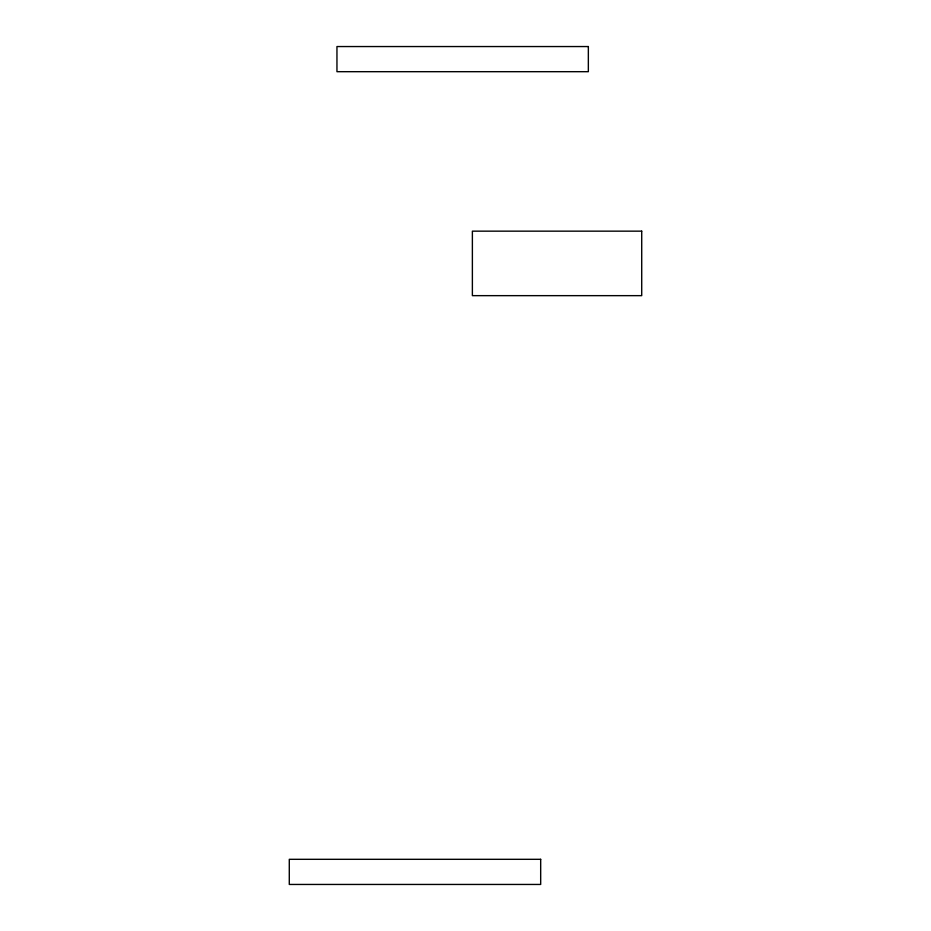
<?xml version="1.0" encoding="UTF-8"?>
<svg xmlns="http://www.w3.org/2000/svg" width="931" height="931" viewBox="0 0 931 931"><rect width="100%" height="100%" fill="white"/><g stroke="black" fill="none" stroke-linecap="round" stroke-linejoin="round"><path stroke-width="1.4" d="M588.345 46.55L336.952 46.55L336.952 71.687L588.345 71.687L588.345 46.55M641.715 231.156L472.378 231.156L472.378 295.651L641.715 295.651L641.715 231.156M540.678 859.313L289.285 859.313L289.285 884.45L540.678 884.45L540.678 859.313"/></g></svg>
